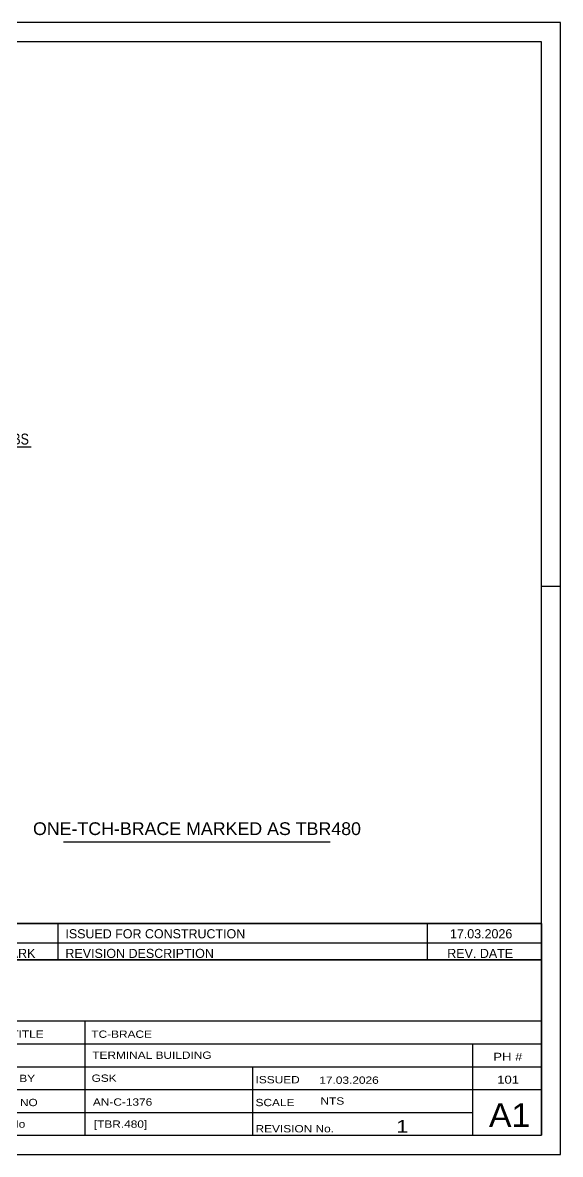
# Model space of a CAD drawing. Header units: millimetres. Extents: x 0 to 420, y 0 to 297.
# Drawn here: x 278.8 to 420, y 0 to 297 of the extents above; entities that cross this region are included whole.
import ezdxf

# ---------------------------------------------------------------- set-up
doc = ezdxf.new("R2010")
doc.units = ezdxf.units.MM
doc.styles.add('Arial', font='ARIAL.TTF', dxfattribs={"height": 0.2})
doc.styles.add('Arial Narrow', font='ARIALN.TTF', dxfattribs={"height": 0.2})

# ---------------------------------------------------------------- blocks, each defined once
blk = doc.blocks.new('Unknown-581591910-1127')
at = {"color": 5, "linetype": 'Continuous'}
for p, q in [((420, 297), (0, 297)), ((420, 0), (420, 297)), ((415, 292), (5, 292)), ((415, 5), (415, 292)), ((420, 149), (415, 149)), ((5, 5), (415, 5)), ((0, 0), (420, 0))]:
    blk.add_line(p, q, dxfattribs=at)
blk = doc.blocks.new('Unknown-581591910-2820')
at = {"color": 7, "linetype": 'Continuous'}
for p, q in [((255, 51.05), (255, 5)), ((255, 51.05), (415, 51.05)), ((415, 51), (415, 5)), ((255, 35), (415, 35)), ((295.14, 35), (295.14, 5)), ((255, 29), (415, 29)), ((397, 5.05), (397, 29.05)), ((255, 23), (415, 23)), ((339.14, 23), (339.14, 5)), ((255, 17), (415, 17)), ((255, 11), (397, 11)), ((255, 5), (415, 5))]:
    blk.add_line(p, q, dxfattribs=at)
at = {"color": 7, "style": 'Arial Narrow'}
for s, height, width, p in [('DRAWING TITLE', 1.9089, 1.425378, (259.88, 30.61)), ('TC-BRACE', 1.909, 1.425378, (296.81, 30.59)), ('TERMINAL BUILDING', 1.9089, 1.425378, (297.06, 25.07)), ('CONTRACT', 1.909, 1.425378, (259.88, 24.71)), ('MODELLED BY', 1.9089, 1.425378, (259.88, 18.98)), ('GSK', 1.909, 1.425378, (296.88, 19.04)), ('ISSUED', 1.909, 1.425378, (339.94, 18.64)), ('17.03.2026', 1.909, 1.425378, (356.69, 18.52)), ('CONTRACT NO', 1.9089, 1.425378, (259.88, 12.66)), ('AN-C-1376', 1.909, 1.425378, (297.23, 12.78)), ('SCALE', 1.909, 1.425378, (339.94, 12.65)), ('A1', 6.204, 1.25, (401.24, 7.2)), ('DRAWING No', 1.909, 1.425378, (259.56, 7)), ('[TBR.480]', 1.909, 1.425378, (297.46, 6.99)), ('1', 3.34, 1.5, (376.91, 5.68)), ('REVISION No.', 1.9089, 1.425378, (339.94, 5.77))]:
    blk.add_text(s, height=height, dxfattribs=dict(at, width=width)).set_placement(p)
at = {"color": 7, "linetype": 'Continuous', "style": 'Arial Narrow'}
for s, height, width, p in [('PH #', 2.1, 1.42538, (402.4, 24.55)), ('101', 2.1, 1.42538, (403.41, 18.55)), ('NTS', 1.909, 1.425378, (357, 13.05))]:
    blk.add_text(s, height=height, dxfattribs=dict(at, width=width)).set_placement(p)
blk = doc.blocks.new('Unknown-581591910-2821')
at = {"color": 7, "linetype": 'Continuous'}
for p, q in [((255, 60.55), (415, 60.55)), ((415, 60.55), (255, 60.55)), ((255, 60.55), (255, 55.55)), ((264, 60.55), (264, 55.55)), ((288, 60.55), (288, 55.55)), ((385, 60.55), (385, 55.55)), ((415, 60.55), (415, 55.55)), ((255, 55.55), (415, 55.55)), ((255, 55.55), (255, 51.05)), ((255, 55.55), (415, 55.55)), ((264, 55.55), (264, 51.05)), ((288, 55.55), (288, 51.05)), ((385, 55.55), (385, 51.05)), ((415, 55.55), (415, 51.05)), ((415, 51.05), (255, 51.05))]:
    blk.add_line(p, q, dxfattribs=at)
at = {"color": 7, "linetype": 'Continuous', "style": 'Arial Narrow'}
for s, height, width, p in [('1', 2.39, 1.196471, (258.16, 56.7)), ('0', 2.39, 1.196471, (273, 56.7)), ('ISSUED FOR CONSTRUCTION', 2.3861, 1.196471, (290, 56.7)), ('17.03.2026', 2.386, 1.196471, (391, 56.7)), ('No', 2.386, 1.2, (256.54, 51.55)), ('REV MARK', 2.386, 1.2, (265, 51.55)), ('REVISION DESCRIPTION', 2.3861, 1.2, (290, 51.55)), ('REV. DATE', 2.386, 1.2, (390.28, 51.55))]:
    blk.add_text(s, height=height, dxfattribs=dict(at, width=width)).set_placement(p)
blk = doc.blocks.new('Unknown-581591910-2823')
at = {"color": 7, "linetype": 'Continuous'}
blk.add_line((289.5, 82.05), (359.5, 82.05), dxfattribs=at)
at = {"color": 7, "style": 'Arial'}
blk.add_text('ONE-TCH-BRACE MARKED AS TBR480', height=3.3428, dxfattribs=at).set_placement((281.49, 83.8))
blk = doc.blocks.new('MarkSet-581591910-1752 - 1364')
at = {"color": 0}
blk.add_wipeout([(275.15, 186.28), (275.15, 189.28), (267.48, 189.28), (267.48, 186.28)], dxfattribs=at)
blk.add_wipeout([(275.15, 186.28), (275.15, 189.28), (267.48, 189.28), (267.48, 186.28)], dxfattribs=at)
at = {"color": 30, "linetype": 'Continuous'}
blk.add_line((263.38, 179.62), (266.88, 185.68), dxfattribs=at)
at = {"color": 0}
blk.add_wipeout([(280.44, 186.28), (280.44, 189.28), (276.05, 189.28), (276.05, 186.28)], dxfattribs=at)
blk.add_wipeout([(280.44, 186.28), (280.44, 189.28), (276.05, 189.28), (276.05, 186.28)], dxfattribs=at)
at = {"color": 30, "linetype": 'Continuous'}
blk.add_line((266.88, 185.68), (281.04, 185.68), dxfattribs=at)
at = {"color": 3, "style": 'Arial Narrow'}
for s, p in [('PL40', (267.48, 186.28)), ('BS', (276.05, 186.28))]:
    blk.add_text(s, height=2.863, dxfattribs=at).set_placement(p)

msp = doc.modelspace()

# ---------------------------------------------------------------- block references
for name in ['Unknown-581591910-1127', 'Unknown-581591910-2823', 'Unknown-581591910-2821', 'Unknown-581591910-2820']:
    msp.add_blockref(name, (0, 0))

# ---------------------------------------------------------------- next in the draw order: block references
msp.add_blockref('MarkSet-581591910-1752 - 1364', (0, 0))

doc.saveas('drawing.dxf')
